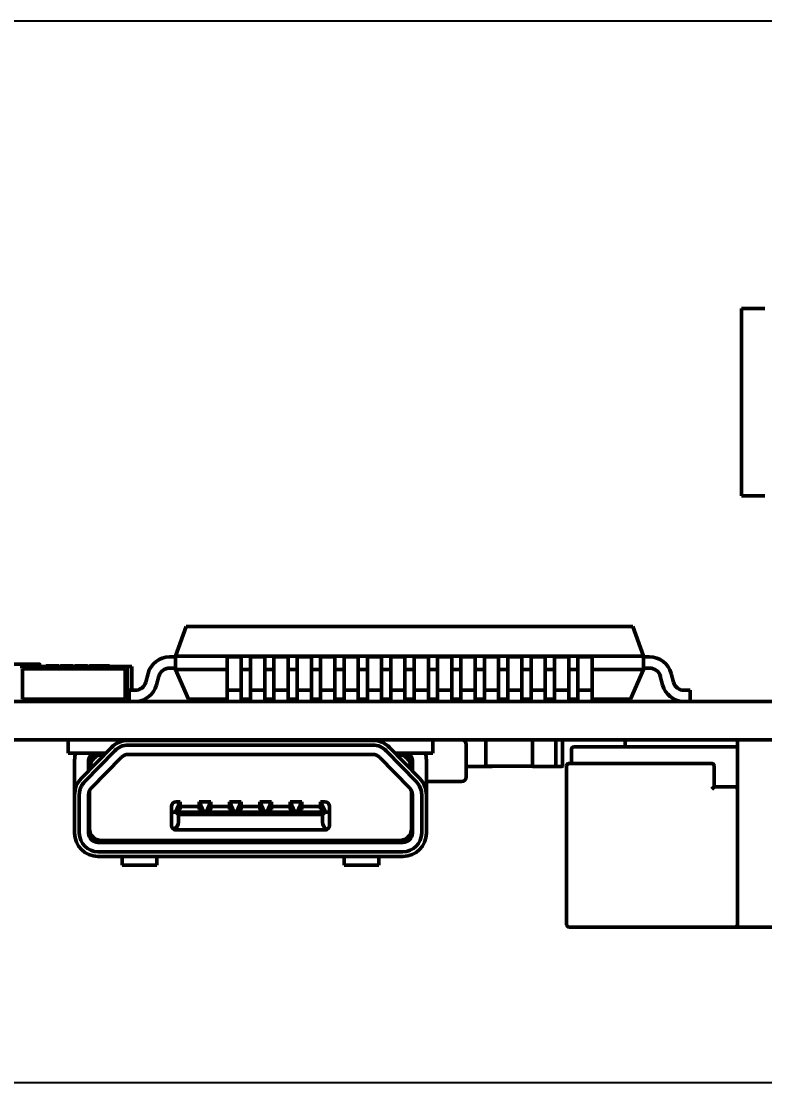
# Model space of a CAD drawing. Header units: millimetres. Extents: x 2803 to 446186229, y 1206 to 1506.
# Drawn here: x 2857.46 to 2873.36, y 1362.44 to 1385.14 of the extents above; entities that cross this region are included whole.
import ezdxf

# ---------------------------------------------------------------- set-up
doc = ezdxf.new("R2010")
doc.units = ezdxf.units.MM
doc.layers.add('Tonk', color=7, linetype='Continuous', lineweight=25)
doc.layers.add('Видимый контур (ГОСТ)', color=7, linetype='Continuous', lineweight=50)
doc.styles.get("Standard").update_dxf_attribs({"font": '', "width": 0.8, "oblique": 15})
doc.styles.get('Standard').set_extended_font_data('GOST type B')
doc.dimstyles.new('ISO-25', dxfattribs={"dimtxt": 2.5, "dimasz": 2.5, "dimexe": 1.25, "dimexo": 0, "dimtad": 1, "dimtxsty": 'Standard', "dimcen": 2.5, "dimadec": 0, "dimazin": 0, "dimtfac": 1, "dimtmove": 0, "dimatfit": 3, "dimfxl": 1, "dimarcsym": 0})

# ---------------------------------------------------------------- blocks, each defined once
blk = doc.blocks.new('*D36')
at = {"layer": 'Tonk', "color": 0, "lineweight": -2, "transparency": 16777216}
for p, q in [((2902.235, 1385.141), (2805.288, 1385.141)), ((2806.538, 1364.944), (2806.538, 1382.641)), ((2902.235, 1362.444), (2805.288, 1362.444))]:
    blk.add_line(p, q, dxfattribs=at)
at = {"layer": 'Tonk', "color": 0, "transparency": 16777216}
for points in [[(2806.122, 1382.641), (2806.955, 1382.641), (2806.538, 1385.141)], [(2806.122, 1364.944), (2806.955, 1364.944), (2806.538, 1362.444)]]:
    blk.add_solid(points, dxfattribs=at)
at = {"layer": 'Tonk', "color": 0, "transparency": 16777216, "insert": (2804.661, 1374.025), "char_height": 2.5, "attachment_point": 5, "rotation": 90}
blk.add_mtext('23*', dxfattribs=at)
blk = doc.blocks.new('*D51')
at = {"layer": 'Tonk', "color": 0, "lineweight": -2, "transparency": 16777216}
for p, q in [((2893.811, 1385.141), (2825.549, 1385.141)), ((2826.799, 1382.641), (2826.799, 1373.097)), ((2836.335, 1370.597), (2825.549, 1370.597))]:
    blk.add_line(p, q, dxfattribs=at)
at = {"layer": 'Tonk', "color": 0, "transparency": 16777216}
for points in [[(2826.382, 1382.641), (2827.215, 1382.641), (2826.799, 1385.141)], [(2826.382, 1373.097), (2827.215, 1373.097), (2826.799, 1370.597)]]:
    blk.add_solid(points, dxfattribs=at)
at = {"layer": 'Tonk', "color": 0, "transparency": 16777216, "insert": (2824.924, 1377.869), "char_height": 2.5, "attachment_point": 5, "rotation": 90}
blk.add_mtext('15*', dxfattribs=at)

msp = doc.modelspace()

# ---------------------------------------------------------------- linework, layer by layer
at = {"layer": 'Видимый контур (ГОСТ)'}
for p, q in [((2872.86, 1378.997), (2873.36, 1378.997)), ((2872.86, 1374.997), (2872.86, 1378.997)), ((2872.86, 1374.997), (2873.36, 1374.997)), ((2860.763, 1371.565), (2860.992, 1372.197)), ((2870.542, 1372.197), (2860.992, 1372.197)), ((2870.542, 1372.197), (2870.771, 1371.565)), ((2870.771, 1371.565), (2860.763, 1371.565)), ((2860.763, 1371.282), (2860.763, 1371.565)), ((2870.771, 1371.565), (2870.771, 1371.282)), ((2855.97, 1371.397), (2857.57, 1371.397)), ((2857.44, 1371.347), (2857.64, 1371.347)), ((2857.85, 1371.397), (2857.57, 1371.397)), ((2857.84, 1371.347), (2857.64, 1371.347)), ((2857.64, 1371.297), (2857.64, 1371.347)), ((2859.34, 1371.347), (2857.84, 1371.347)), ((2857.84, 1371.347), (2857.84, 1371.297)), ((2857.87, 1371.377), (2857.87, 1371.347)), ((2857.997, 1371.357), (2857.997, 1371.347)), ((2858.131, 1371.357), (2858.131, 1371.347)), ((2858.269, 1371.357), (2858.269, 1371.347)), ((2858.305, 1371.357), (2858.305, 1371.347)), ((2858.547, 1371.357), (2858.44, 1371.357)), ((2858.44, 1371.357), (2858.44, 1371.347)), ((2858.577, 1371.357), (2858.547, 1371.357)), ((2858.547, 1371.357), (2858.547, 1371.347)), ((2858.577, 1371.357), (2858.577, 1371.347)), ((2858.613, 1371.357), (2858.613, 1371.347)), ((2858.746, 1371.357), (2858.746, 1371.347)), ((2858.884, 1371.357), (2858.884, 1371.347)), ((2858.926, 1371.357), (2858.926, 1371.347)), ((2859.048, 1371.357), (2859.048, 1371.347)), ((2859.187, 1371.357), (2859.187, 1371.347)), ((2859.204, 1371.357), (2859.187, 1371.357)), ((2859.204, 1371.357), (2859.204, 1371.347)), ((2859.301, 1371.357), (2859.204, 1371.357)), ((2859.301, 1371.357), (2859.301, 1371.347)), ((2859.342, 1371.357), (2859.301, 1371.357)), ((2859.54, 1371.347), (2859.34, 1371.347)), ((2859.34, 1371.347), (2859.34, 1371.297)), ((2859.352, 1371.357), (2859.342, 1371.357)), ((2859.342, 1371.357), (2859.342, 1371.347)), ((2859.352, 1371.357), (2859.352, 1371.347)), ((2859.74, 1371.347), (2859.54, 1371.347)), ((2859.54, 1371.297), (2859.54, 1371.347)), ((2859.74, 1371.347), (2859.74, 1370.597)), ((2859.74, 1371.347), (2859.83, 1371.347)), ((2859.83, 1371.347), (2859.83, 1370.835)), ((2860.763, 1371.549), (2860.636, 1371.549)), ((2861.865, 1371.55), (2861.865, 1371.197)), ((2862.169, 1371.549), (2861.865, 1371.549)), ((2862.169, 1371.197), (2862.169, 1371.55)), ((2862.365, 1371.55), (2862.365, 1371.197)), ((2862.669, 1371.549), (2862.365, 1371.549)), ((2862.669, 1371.197), (2862.669, 1371.55)), ((2862.865, 1371.55), (2862.865, 1371.197)), ((2863.169, 1371.549), (2862.865, 1371.549)), ((2863.169, 1371.197), (2863.169, 1371.55)), ((2863.365, 1371.55), (2863.365, 1371.197)), ((2863.669, 1371.549), (2863.365, 1371.549)), ((2863.669, 1371.197), (2863.669, 1371.55)), ((2863.865, 1371.55), (2863.865, 1371.197)), ((2864.169, 1371.549), (2863.865, 1371.549)), ((2864.169, 1371.197), (2864.169, 1371.55)), ((2864.365, 1371.55), (2864.365, 1371.197)), ((2864.669, 1371.549), (2864.365, 1371.549)), ((2864.669, 1371.197), (2864.669, 1371.55)), ((2864.865, 1371.55), (2864.865, 1371.197)), ((2865.169, 1371.549), (2864.865, 1371.549)), ((2865.169, 1371.197), (2865.169, 1371.55)), ((2865.365, 1371.55), (2865.365, 1371.197)), ((2865.669, 1371.549), (2865.365, 1371.549)), ((2865.669, 1371.197), (2865.669, 1371.55)), ((2865.865, 1371.55), (2865.865, 1371.197)), ((2866.169, 1371.549), (2865.865, 1371.549)), ((2866.169, 1371.197), (2866.169, 1371.55)), ((2866.365, 1371.55), (2866.365, 1371.197)), ((2866.669, 1371.549), (2866.365, 1371.549)), ((2866.669, 1371.197), (2866.669, 1371.55)), ((2866.865, 1371.55), (2866.865, 1371.197)), ((2867.169, 1371.549), (2866.865, 1371.549)), ((2867.169, 1371.197), (2867.169, 1371.55)), ((2867.365, 1371.55), (2867.365, 1371.197)), ((2867.669, 1371.549), (2867.365, 1371.549)), ((2867.669, 1371.197), (2867.669, 1371.55)), ((2867.865, 1371.55), (2867.865, 1371.197)), ((2868.169, 1371.549), (2867.865, 1371.549)), ((2868.169, 1371.197), (2868.169, 1371.55)), ((2868.365, 1371.55), (2868.365, 1371.197)), ((2868.669, 1371.549), (2868.365, 1371.549)), ((2868.669, 1371.197), (2868.669, 1371.55)), ((2868.865, 1371.55), (2868.865, 1371.197)), ((2869.169, 1371.549), (2868.865, 1371.549)), ((2869.169, 1371.197), (2869.169, 1371.55)), ((2869.365, 1371.55), (2869.365, 1371.197)), ((2869.669, 1371.549), (2869.365, 1371.549)), ((2869.669, 1371.197), (2869.669, 1371.55)), ((2870.898, 1371.549), (2870.771, 1371.549)), ((2857.49, 1371.297), (2857.49, 1370.647)), ((2857.49, 1371.297), (2859.69, 1371.297)), ((2857.49, 1371.297), (2857.49, 1370.647)), ((2857.49, 1371.297), (2857.64, 1371.297)), ((2859.34, 1371.297), (2857.84, 1371.297)), ((2859.69, 1371.297), (2859.54, 1371.297)), ((2859.69, 1371.297), (2859.69, 1370.647)), ((2859.69, 1371.297), (2859.69, 1370.647)), ((2860.176, 1371.197), (2860.127, 1371.012)), ((2860.357, 1370.95), (2860.406, 1371.135)), ((2860.636, 1371.311), (2860.763, 1371.311)), ((2861.865, 1371.282), (2860.763, 1371.282)), ((2861.043, 1370.648), (2860.763, 1371.282)), ((2861.865, 1371.012), (2861.865, 1371.197)), ((2862.365, 1371.282), (2862.169, 1371.282)), ((2862.169, 1371.197), (2862.169, 1371.012)), ((2862.365, 1371.012), (2862.365, 1371.197)), ((2862.865, 1371.282), (2862.669, 1371.282)), ((2862.669, 1371.197), (2862.669, 1371.012)), ((2862.865, 1371.012), (2862.865, 1371.197)), ((2863.365, 1371.282), (2863.169, 1371.282)), ((2863.169, 1371.197), (2863.169, 1371.012)), ((2863.365, 1371.012), (2863.365, 1371.197)), ((2863.865, 1371.282), (2863.669, 1371.282)), ((2863.669, 1371.197), (2863.669, 1371.012)), ((2863.865, 1371.012), (2863.865, 1371.197)), ((2864.365, 1371.282), (2864.169, 1371.282)), ((2864.169, 1371.197), (2864.169, 1371.012)), ((2864.365, 1371.012), (2864.365, 1371.197)), ((2864.865, 1371.282), (2864.669, 1371.282)), ((2864.669, 1371.197), (2864.669, 1371.012)), ((2864.865, 1371.012), (2864.865, 1371.197)), ((2865.365, 1371.282), (2865.169, 1371.282)), ((2865.169, 1371.197), (2865.169, 1371.012)), ((2865.365, 1371.012), (2865.365, 1371.197)), ((2865.865, 1371.282), (2865.669, 1371.282)), ((2865.669, 1371.197), (2865.669, 1371.012)), ((2865.865, 1371.012), (2865.865, 1371.197)), ((2866.365, 1371.282), (2866.169, 1371.282)), ((2866.169, 1371.197), (2866.169, 1371.012)), ((2866.365, 1371.012), (2866.365, 1371.197)), ((2866.865, 1371.282), (2866.669, 1371.282)), ((2866.669, 1371.197), (2866.669, 1371.012)), ((2866.865, 1371.012), (2866.865, 1371.197)), ((2867.365, 1371.282), (2867.169, 1371.282)), ((2867.169, 1371.197), (2867.169, 1371.012)), ((2867.365, 1371.012), (2867.365, 1371.197)), ((2867.865, 1371.282), (2867.669, 1371.282)), ((2867.669, 1371.197), (2867.669, 1371.012)), ((2867.865, 1371.012), (2867.865, 1371.197)), ((2868.365, 1371.282), (2868.169, 1371.282)), ((2868.169, 1371.197), (2868.169, 1371.012)), ((2868.365, 1371.012), (2868.365, 1371.197)), ((2868.865, 1371.282), (2868.669, 1371.282)), ((2868.669, 1371.197), (2868.669, 1371.012)), ((2868.865, 1371.012), (2868.865, 1371.197)), ((2869.365, 1371.282), (2869.169, 1371.282)), ((2869.169, 1371.197), (2869.169, 1371.012)), ((2869.365, 1371.012), (2869.365, 1371.197)), ((2870.771, 1371.282), (2869.669, 1371.282)), ((2869.669, 1371.197), (2869.669, 1371.012)), ((2870.771, 1371.282), (2870.491, 1370.648)), ((2870.771, 1371.311), (2870.898, 1371.311)), ((2871.127, 1371.135), (2871.177, 1370.95)), ((2871.407, 1371.012), (2871.357, 1371.197)), ((2861.865, 1370.835), (2861.865, 1371.012)), ((2862.169, 1371.012), (2862.169, 1370.835)), ((2862.365, 1370.835), (2862.365, 1371.012)), ((2862.669, 1371.012), (2862.669, 1370.835)), ((2862.865, 1370.835), (2862.865, 1371.012)), ((2863.169, 1371.012), (2863.169, 1370.835)), ((2863.365, 1370.835), (2863.365, 1371.012)), ((2863.669, 1371.012), (2863.669, 1370.835)), ((2863.865, 1370.835), (2863.865, 1371.012)), ((2864.169, 1371.012), (2864.169, 1370.835)), ((2864.365, 1370.835), (2864.365, 1371.012)), ((2864.669, 1371.012), (2864.669, 1370.835)), ((2864.865, 1370.835), (2864.865, 1371.012)), ((2865.169, 1371.012), (2865.169, 1370.835)), ((2865.365, 1370.835), (2865.365, 1371.012)), ((2865.669, 1371.012), (2865.669, 1370.835)), ((2865.865, 1370.835), (2865.865, 1371.012)), ((2866.169, 1371.012), (2866.169, 1370.835)), ((2866.365, 1370.835), (2866.365, 1371.012)), ((2866.669, 1371.012), (2866.669, 1370.835)), ((2866.865, 1370.835), (2866.865, 1371.012)), ((2867.169, 1371.012), (2867.169, 1370.835)), ((2867.365, 1370.835), (2867.365, 1371.012)), ((2867.669, 1371.012), (2867.669, 1370.835)), ((2867.865, 1370.835), (2867.865, 1371.012)), ((2868.169, 1371.012), (2868.169, 1370.835)), ((2868.365, 1370.835), (2868.365, 1371.012)), ((2868.669, 1371.012), (2868.669, 1370.835)), ((2868.865, 1370.835), (2868.865, 1371.012)), ((2869.169, 1371.012), (2869.169, 1370.835)), ((2869.365, 1370.835), (2869.365, 1371.012)), ((2869.669, 1371.012), (2869.669, 1370.835)), ((2859.69, 1370.647), (2857.49, 1370.647)), ((2857.49, 1370.647), (2857.84, 1370.647)), ((2857.84, 1370.647), (2857.84, 1370.597)), ((2858.02, 1370.647), (2858.02, 1370.597)), ((2858.48, 1370.647), (2858.48, 1370.597)), ((2859.69, 1370.647), (2859.34, 1370.647)), ((2859.34, 1370.647), (2859.34, 1370.597)), ((2859.897, 1370.835), (2859.77, 1370.835)), ((2859.77, 1370.835), (2859.77, 1370.597)), ((2861.865, 1370.648), (2861.043, 1370.648)), ((2862.169, 1370.835), (2861.865, 1370.835)), ((2861.865, 1370.597), (2861.865, 1370.835)), ((2862.169, 1370.835), (2862.169, 1370.597)), ((2862.365, 1370.648), (2862.169, 1370.648)), ((2862.669, 1370.835), (2862.365, 1370.835)), ((2862.365, 1370.597), (2862.365, 1370.835)), ((2862.669, 1370.835), (2862.669, 1370.597)), ((2862.865, 1370.648), (2862.669, 1370.648)), ((2863.169, 1370.835), (2862.865, 1370.835)), ((2862.865, 1370.597), (2862.865, 1370.835)), ((2863.169, 1370.835), (2863.169, 1370.597)), ((2863.365, 1370.648), (2863.169, 1370.648)), ((2863.669, 1370.835), (2863.365, 1370.835)), ((2863.365, 1370.597), (2863.365, 1370.835)), ((2863.669, 1370.835), (2863.669, 1370.597)), ((2863.865, 1370.648), (2863.669, 1370.648)), ((2864.169, 1370.835), (2863.865, 1370.835)), ((2863.865, 1370.597), (2863.865, 1370.835)), ((2864.169, 1370.835), (2864.169, 1370.597)), ((2864.365, 1370.648), (2864.169, 1370.648)), ((2864.669, 1370.835), (2864.365, 1370.835)), ((2864.365, 1370.597), (2864.365, 1370.835)), ((2864.669, 1370.835), (2864.669, 1370.597)), ((2864.865, 1370.648), (2864.669, 1370.648)), ((2865.169, 1370.835), (2864.865, 1370.835)), ((2864.865, 1370.597), (2864.865, 1370.835)), ((2865.169, 1370.835), (2865.169, 1370.597)), ((2865.365, 1370.648), (2865.169, 1370.648)), ((2865.669, 1370.835), (2865.365, 1370.835)), ((2865.365, 1370.597), (2865.365, 1370.835)), ((2865.669, 1370.835), (2865.669, 1370.597)), ((2865.865, 1370.648), (2865.669, 1370.648)), ((2866.169, 1370.835), (2865.865, 1370.835)), ((2865.865, 1370.597), (2865.865, 1370.835)), ((2866.169, 1370.835), (2866.169, 1370.597)), ((2866.365, 1370.648), (2866.169, 1370.648)), ((2866.669, 1370.835), (2866.365, 1370.835)), ((2866.365, 1370.597), (2866.365, 1370.835)), ((2866.669, 1370.835), (2866.669, 1370.597)), ((2866.865, 1370.648), (2866.669, 1370.648)), ((2867.169, 1370.835), (2866.865, 1370.835)), ((2866.865, 1370.597), (2866.865, 1370.835)), ((2867.169, 1370.835), (2867.169, 1370.597)), ((2867.365, 1370.648), (2867.169, 1370.648)), ((2867.669, 1370.835), (2867.365, 1370.835)), ((2867.365, 1370.597), (2867.365, 1370.835)), ((2867.669, 1370.835), (2867.669, 1370.597)), ((2867.865, 1370.648), (2867.669, 1370.648)), ((2868.169, 1370.835), (2867.865, 1370.835)), ((2867.865, 1370.597), (2867.865, 1370.835)), ((2868.169, 1370.835), (2868.169, 1370.597)), ((2868.365, 1370.648), (2868.169, 1370.648)), ((2868.669, 1370.835), (2868.365, 1370.835)), ((2868.365, 1370.597), (2868.365, 1370.835)), ((2868.669, 1370.835), (2868.669, 1370.597)), ((2868.865, 1370.648), (2868.669, 1370.648)), ((2869.169, 1370.835), (2868.865, 1370.835)), ((2868.865, 1370.597), (2868.865, 1370.835)), ((2869.169, 1370.835), (2869.169, 1370.597)), ((2869.365, 1370.648), (2869.169, 1370.648)), ((2869.669, 1370.835), (2869.365, 1370.835)), ((2869.365, 1370.597), (2869.365, 1370.835)), ((2869.669, 1370.835), (2869.669, 1370.597)), ((2870.491, 1370.648), (2869.669, 1370.648)), ((2871.764, 1370.835), (2871.637, 1370.835)), ((2871.764, 1370.597), (2871.764, 1370.835)), ((2943.863, 1370.597), (2840.305, 1370.597)), ((2943.868, 1369.774), (2840.31, 1369.774)), ((2858.466, 1369.774), (2858.466, 1369.494)), ((2859.555, 1369.765), (2859.465, 1369.774)), ((2859.566, 1369.764), (2859.75, 1369.764)), ((2859.706, 1369.774), (2859.706, 1369.764)), ((2864.981, 1369.764), (2859.75, 1369.764)), ((2860.941, 1369.764), (2860.941, 1369.774)), ((2861.191, 1369.764), (2861.191, 1369.774)), ((2861.591, 1369.764), (2861.591, 1369.774)), ((2861.841, 1369.764), (2861.841, 1369.774)), ((2862.241, 1369.764), (2862.241, 1369.774)), ((2862.491, 1369.764), (2862.491, 1369.774)), ((2862.845, 1369.764), (2862.845, 1369.774)), ((2862.891, 1369.764), (2862.891, 1369.774)), ((2863.141, 1369.764), (2863.141, 1369.774)), ((2863.541, 1369.764), (2863.541, 1369.774)), ((2863.791, 1369.764), (2863.791, 1369.774)), ((2864.981, 1369.764), (2865.166, 1369.764)), ((2865.026, 1369.764), (2865.026, 1369.774)), ((2865.266, 1369.774), (2865.176, 1369.765)), ((2866.266, 1369.494), (2866.266, 1369.774)), ((2866.895, 1369.774), (2866.895, 1369.773)), ((2867.395, 1369.214), (2867.395, 1369.774)), ((2868.395, 1369.214), (2868.395, 1369.774)), ((2868.895, 1369.774), (2868.895, 1369.214)), ((2869.035, 1369.774), (2869.035, 1369.214)), ((2872.775, 1369.764), (2872.775, 1369.674)), ((2859.392, 1369.613), (2858.748, 1368.952)), ((2858.819, 1368.882), (2859.464, 1369.543)), ((2859.75, 1369.664), (2864.981, 1369.664)), ((2865.268, 1369.543), (2865.912, 1368.882)), ((2865.984, 1368.952), (2865.339, 1369.613)), ((2866.98, 1368.984), (2866.98, 1369.674)), ((2869.225, 1369.274), (2869.225, 1369.574)), ((2869.275, 1369.624), (2872.775, 1369.624)), ((2870.375, 1369.624), (2870.375, 1369.724)), ((2872.775, 1365.874), (2872.775, 1369.674)), ((2858.466, 1369.494), (2858.666, 1369.494)), ((2858.606, 1368.603), (2858.606, 1369.344)), ((2858.666, 1369.494), (2859.238, 1369.494)), ((2858.906, 1369.344), (2858.906, 1369.114)), ((2859.607, 1369.404), (2858.962, 1368.743)), ((2859.106, 1369.464), (2859.226, 1369.464)), ((2859.247, 1369.464), (2859.226, 1369.464)), ((2864.981, 1369.464), (2859.75, 1369.464)), ((2865.769, 1368.743), (2865.125, 1369.404)), ((2865.506, 1369.464), (2865.485, 1369.464)), ((2865.493, 1369.494), (2866.066, 1369.494)), ((2865.506, 1369.464), (2865.626, 1369.464)), ((2865.826, 1369.114), (2865.826, 1369.344)), ((2866.266, 1369.494), (2866.066, 1369.494)), ((2866.126, 1369.344), (2866.126, 1368.603)), ((2858.926, 1369.135), (2858.926, 1369.164)), ((2865.806, 1369.135), (2865.806, 1369.164)), ((2866.98, 1369.204), (2867.395, 1369.204)), ((2868.395, 1369.214), (2867.395, 1369.214)), ((2867.395, 1369.204), (2867.535, 1369.204)), ((2868.885, 1369.204), (2868.395, 1369.204)), ((2869.025, 1369.204), (2868.885, 1369.204)), ((2869.125, 1365.824), (2869.125, 1369.224)), ((2869.175, 1369.274), (2870.546, 1369.274)), ((2870.546, 1369.274), (2872.225, 1369.274)), ((2872.275, 1369.224), (2872.275, 1368.774)), ((2866.126, 1368.884), (2866.88, 1368.884)), ((2858.926, 1367.874), (2858.926, 1368.69)), ((2865.806, 1367.874), (2865.806, 1368.69)), ((2872.275, 1368.774), (2872.225, 1368.724)), ((2872.275, 1368.774), (2872.725, 1368.774)), ((2872.725, 1368.774), (2872.775, 1368.774)), ((2858.606, 1367.784), (2858.606, 1368.603)), ((2858.706, 1367.784), (2858.706, 1368.603)), ((2858.906, 1368.603), (2858.906, 1367.784)), ((2860.766, 1368.229), (2860.866, 1368.449)), ((2860.866, 1368.449), (2860.776, 1368.449)), ((2860.866, 1368.294), (2860.866, 1368.449)), ((2861.266, 1368.449), (2861.366, 1368.229)), ((2861.266, 1368.449), (2861.516, 1368.449)), ((2861.266, 1368.294), (2861.266, 1368.449)), ((2861.416, 1368.229), (2861.516, 1368.449)), ((2861.516, 1368.294), (2861.516, 1368.449)), ((2862.016, 1368.229), (2861.916, 1368.449)), ((2861.916, 1368.294), (2861.916, 1368.449)), ((2861.916, 1368.449), (2862.166, 1368.449)), ((2862.066, 1368.229), (2862.166, 1368.449)), ((2862.166, 1368.294), (2862.166, 1368.449)), ((2862.666, 1368.229), (2862.566, 1368.449)), ((2862.566, 1368.294), (2862.566, 1368.449)), ((2862.566, 1368.449), (2862.816, 1368.449)), ((2862.716, 1368.229), (2862.816, 1368.449)), ((2862.816, 1368.294), (2862.816, 1368.449)), ((2863.216, 1368.294), (2863.216, 1368.449)), ((2863.316, 1368.229), (2863.216, 1368.449)), ((2863.216, 1368.449), (2863.466, 1368.449)), ((2863.366, 1368.229), (2863.466, 1368.449)), ((2863.466, 1368.294), (2863.466, 1368.449)), ((2863.956, 1368.449), (2863.866, 1368.449)), ((2863.866, 1368.449), (2863.966, 1368.229)), ((2863.866, 1368.449), (2863.866, 1368.294)), ((2865.826, 1367.784), (2865.826, 1368.603)), ((2866.026, 1368.603), (2866.026, 1367.784)), ((2866.126, 1368.603), (2866.126, 1367.784)), ((2860.676, 1368.229), (2860.676, 1368.349)), ((2860.676, 1367.949), (2860.676, 1368.229)), ((2860.676, 1368.229), (2860.776, 1368.229)), ((2860.776, 1368.229), (2860.826, 1368.179)), ((2863.956, 1368.229), (2860.776, 1368.229)), ((2860.826, 1368.019), (2860.826, 1368.179)), ((2863.906, 1368.179), (2860.826, 1368.179)), ((2860.828, 1368.229), (2860.857, 1368.281)), ((2861.266, 1368.354), (2860.866, 1368.354)), ((2861.274, 1368.281), (2861.304, 1368.229)), ((2861.478, 1368.229), (2861.507, 1368.281)), ((2861.916, 1368.354), (2861.516, 1368.354)), ((2861.924, 1368.281), (2861.954, 1368.229)), ((2862.128, 1368.229), (2862.157, 1368.281)), ((2862.566, 1368.354), (2862.166, 1368.354)), ((2862.574, 1368.281), (2862.604, 1368.229)), ((2862.778, 1368.229), (2862.807, 1368.281)), ((2863.216, 1368.354), (2862.816, 1368.354)), ((2863.224, 1368.281), (2863.254, 1368.229)), ((2863.428, 1368.229), (2863.457, 1368.281)), ((2863.866, 1368.354), (2863.466, 1368.354)), ((2863.874, 1368.281), (2863.904, 1368.229)), ((2863.956, 1368.229), (2863.906, 1368.179)), ((2863.906, 1368.019), (2863.906, 1368.179)), ((2863.956, 1368.229), (2864.056, 1368.229)), ((2864.056, 1368.229), (2864.056, 1368.349)), ((2864.056, 1367.949), (2864.056, 1368.229)), ((2863.956, 1367.849), (2860.776, 1367.849)), ((2859.106, 1367.584), (2865.626, 1367.584)), ((2865.556, 1367.624), (2859.176, 1367.624)), ((2865.626, 1367.384), (2859.106, 1367.384)), ((2865.626, 1367.284), (2859.106, 1367.284)), ((2859.621, 1367.284), (2859.621, 1367.094)), ((2860.361, 1367.284), (2860.361, 1367.094)), ((2864.371, 1367.284), (2864.371, 1367.094)), ((2865.111, 1367.284), (2865.111, 1367.094)), ((2859.621, 1367.094), (2860.361, 1367.094)), ((2864.371, 1367.094), (2865.111, 1367.094)), ((2870.546, 1365.774), (2869.175, 1365.774)), ((2872.725, 1365.774), (2870.546, 1365.774)), ((2872.785, 1365.774), (2872.725, 1365.774)), ((2872.775, 1365.874), (2872.775, 1365.784)), ((2875.765, 1365.774), (2872.785, 1365.774))]:
    msp.add_line(p, q, dxfattribs=at)
for centre, radius, start, end in [((2857.85, 1371.377), 0.02, 360, 90), ((2860.636, 1371.073), 0.476, 90, 164.9135), ((2870.898, 1371.073), 0.476, 15.0865, 90), ((2860.636, 1371.073), 0.238, 90, 164.9132), ((2870.898, 1371.073), 0.238, 15.0868, 90), ((2859.897, 1371.073), 0.238, 270, 345.1463), ((2859.897, 1371.073), 0.476, 271.8566, 345.0298), ((2871.637, 1371.073), 0.476, 194.9702, 268.1434), ((2871.637, 1371.073), 0.238, 194.8537, 270), ((2859.75, 1369.264), 0.5, 90, 135.7441), ((2859.566, 1369.864), 0.1, 264, 270), ((2864.981, 1369.264), 0.5, 44.2559, 90), ((2865.166, 1369.864), 0.1, 270, 276), ((2866.88, 1369.674), 0.1, 0, 90), ((2870.425, 1369.724), 0.05, 90, 180), ((2872.785, 1369.764), 0.01, 90, 180), ((2859.75, 1369.264), 0.4, 90, 135.7441), ((2864.981, 1369.264), 0.4, 44.2559, 90), ((2869.275, 1369.574), 0.05, 90, 180), ((2859.056, 1369.344), 0.45, 160.5288, 180), ((2859.056, 1369.344), 0.15, 90, 180), ((2859.106, 1369.264), 0.2, 90, 180), ((2859.226, 1369.164), 0.3, 90, 180), ((2859.238, 1369.094), 0.4, 84.8171, 90), ((2859.75, 1369.264), 0.2, 90, 135.744), ((2864.981, 1369.264), 0.2, 44.2559, 90), ((2865.493, 1369.094), 0.4, 90, 95.183), ((2865.506, 1369.164), 0.3, 0, 90), ((2865.626, 1369.264), 0.2, 0, 90), ((2865.676, 1369.344), 0.15, 0, 90), ((2865.676, 1369.344), 0.45, 0, 19.4712), ((2868.885, 1369.214), 0.01, 270, 0), ((2869.025, 1369.214), 0.01, 270, 0), ((2869.175, 1369.224), 0.05, 90, 180), ((2872.225, 1369.224), 0.05, 0, 90), ((2859.106, 1368.603), 0.5, 135.7441, 180), ((2859.106, 1368.603), 0.4, 135.7441, 180), ((2865.626, 1368.603), 0.4, 0, 44.2559), ((2865.626, 1368.603), 0.5, 0, 44.2559), ((2866.88, 1368.984), 0.1, 270, 0), ((2859.106, 1368.603), 0.2, 135.7441, 180), ((2865.626, 1368.603), 0.2, 0, 44.256), ((2872.725, 1368.724), 0.05, 0, 90), ((2860.776, 1368.349), 0.1, 90, 180), ((2863.956, 1368.349), 0.1, 360, 90), ((2860.776, 1367.949), 0.1, 180, 238.9187), ((2860.656, 1368.019), 0.17, 293.716, 360), ((2864.076, 1368.019), 0.17, 180, 246.284), ((2863.956, 1367.949), 0.1, 301.0813, 0), ((2859.106, 1367.784), 0.5, 180, 270), ((2859.106, 1367.784), 0.4, 180, 270), ((2859.106, 1367.784), 0.2, 180, 270), ((2859.176, 1367.874), 0.25, 180, 270), ((2865.556, 1367.874), 0.25, 270, 0), ((2865.626, 1367.784), 0.5, 270, 0), ((2865.626, 1367.784), 0.4, 270, 0), ((2865.626, 1367.784), 0.2, 270, 0), ((2869.175, 1365.824), 0.05, 180, 270), ((2872.725, 1365.824), 0.05, 270, 0), ((2872.785, 1365.784), 0.01, 180, 270)]:
    msp.add_arc(centre, radius, start, end, dxfattribs=at)
for centre, major_axis, start_param, end_param in [((2860.956, 1368.054), (0, 0.3), 0.643501, 0.715585), ((2861.176, 1368.054), (0, -0.3), 2.426008, 2.498091), ((2861.606, 1368.054), (0, 0.3), 0.643501, 0.715585), ((2861.826, 1368.054), (0, 0.3), 5.5676, 5.639684), ((2862.256, 1368.054), (0, 0.3), 0.643501, 0.715585), ((2862.476, 1368.054), (0, 0.3), 5.5676, 5.639684), ((2862.906, 1368.054), (0, 0.3), 0.643501, 0.715585), ((2863.126, 1368.054), (0, 0.3), 5.5676, 5.639684), ((2863.556, 1368.054), (0, 0.3), 0.643501, 0.715585), ((2863.776, 1368.054), (0, 0.3), 5.5676, 5.639684)]:
    msp.add_ellipse(centre, major_axis=major_axis, ratio=0.5, start_param=start_param, end_param=end_param, dxfattribs=at)
for points, knots in [([(2858.131, 1371.357), (2858.128, 1371.357), (2858.122, 1371.357), (2858.112, 1371.357), (2858.104, 1371.357), (2858.095, 1371.357), (2858.086, 1371.357), (2858.078, 1371.357), (2858.07, 1371.357), (2858.062, 1371.357), (2858.055, 1371.357), (2858.048, 1371.357), (2858.041, 1371.357), (2858.035, 1371.357), (2858.029, 1371.357), (2858.024, 1371.357), (2858.019, 1371.357), (2858.014, 1371.357), (2858.01, 1371.357), (2858.007, 1371.357), (2858.004, 1371.357), (2858.001, 1371.357), (2858, 1371.357), (2857.998, 1371.357), (2857.997, 1371.357), (2857.997, 1371.357), (2857.997, 1371.357)], [0, 0, 0, 0, 0.033787, 0.066622, 0.099285, 0.131361, 0.163585, 0.196104, 0.228902, 0.262158, 0.295991, 0.330218, 0.36506, 0.400951, 0.43762, 0.475708, 0.515381, 0.556414, 0.599765, 0.646424, 0.696431, 0.749782, 0.806573, 0.867436, 0.931887, 1, 1, 1, 1]), ([(2858.269, 1371.357), (2858.269, 1371.357), (2858.269, 1371.357), (2858.268, 1371.357), (2858.267, 1371.357), (2858.265, 1371.357), (2858.262, 1371.357), (2858.259, 1371.357), (2858.256, 1371.357), (2858.251, 1371.357), (2858.247, 1371.357), (2858.241, 1371.357), (2858.236, 1371.357), (2858.23, 1371.357), (2858.223, 1371.357), (2858.216, 1371.357), (2858.209, 1371.357), (2858.202, 1371.357), (2858.193, 1371.357), (2858.185, 1371.357), (2858.177, 1371.357), (2858.168, 1371.357), (2858.159, 1371.357), (2858.15, 1371.357), (2858.141, 1371.357), (2858.134, 1371.357), (2858.131, 1371.357)], [0, 0, 0, 0, 0.065063, 0.126773, 0.185516, 0.240765, 0.29298, 0.34225, 0.388919, 0.432776, 0.474628, 0.514775, 0.553606, 0.591426, 0.628028, 0.663804, 0.698984, 0.733591, 0.767628, 0.801208, 0.834264, 0.866981, 0.89972, 0.932702, 0.966176, 1, 1, 1, 1]), ([(2858.44, 1371.357), (2858.435, 1371.357), (2858.425, 1371.357), (2858.409, 1371.357), (2858.395, 1371.357), (2858.382, 1371.357), (2858.37, 1371.357), (2858.359, 1371.357), (2858.348, 1371.357), (2858.339, 1371.357), (2858.331, 1371.357), (2858.324, 1371.357), (2858.318, 1371.357), (2858.313, 1371.357), (2858.31, 1371.357), (2858.307, 1371.357), (2858.305, 1371.357), (2858.305, 1371.357), (2858.305, 1371.357)], [0, 0, 0, 0, 0.078556, 0.152863, 0.22356, 0.290375, 0.355403, 0.418291, 0.480389, 0.543073, 0.604924, 0.664398, 0.721943, 0.778375, 0.83383, 0.888861, 0.944089, 1, 1, 1, 1]), ([(2858.746, 1371.357), (2858.743, 1371.357), (2858.737, 1371.357), (2858.728, 1371.357), (2858.719, 1371.357), (2858.71, 1371.357), (2858.702, 1371.357), (2858.693, 1371.357), (2858.685, 1371.357), (2858.678, 1371.357), (2858.67, 1371.357), (2858.663, 1371.357), (2858.656, 1371.357), (2858.65, 1371.357), (2858.644, 1371.357), (2858.639, 1371.357), (2858.634, 1371.357), (2858.63, 1371.357), (2858.626, 1371.357), (2858.622, 1371.357), (2858.619, 1371.357), (2858.617, 1371.357), (2858.615, 1371.357), (2858.614, 1371.357), (2858.613, 1371.357), (2858.613, 1371.357), (2858.613, 1371.357)], [0, 0, 0, 0, 0.033787, 0.066622, 0.099285, 0.131361, 0.163585, 0.196104, 0.228902, 0.262158, 0.295991, 0.330218, 0.36506, 0.400951, 0.43762, 0.475708, 0.515381, 0.556414, 0.599765, 0.646424, 0.696431, 0.749782, 0.806573, 0.867436, 0.931887, 1, 1, 1, 1]), ([(2858.884, 1371.357), (2858.884, 1371.357), (2858.884, 1371.357), (2858.884, 1371.357), (2858.882, 1371.357), (2858.88, 1371.357), (2858.878, 1371.357), (2858.874, 1371.357), (2858.871, 1371.357), (2858.867, 1371.357), (2858.862, 1371.357), (2858.857, 1371.357), (2858.851, 1371.357), (2858.845, 1371.357), (2858.839, 1371.357), (2858.832, 1371.357), (2858.825, 1371.357), (2858.817, 1371.357), (2858.809, 1371.357), (2858.801, 1371.357), (2858.792, 1371.357), (2858.783, 1371.357), (2858.774, 1371.357), (2858.765, 1371.357), (2858.756, 1371.357), (2858.75, 1371.357), (2858.746, 1371.357)], [0, 0, 0, 0, 0.065063, 0.126773, 0.185516, 0.240765, 0.29298, 0.34225, 0.388919, 0.432776, 0.474628, 0.514775, 0.553606, 0.591426, 0.628028, 0.663804, 0.698984, 0.733591, 0.767628, 0.801208, 0.834264, 0.866981, 0.89972, 0.932702, 0.966176, 1, 1, 1, 1]), ([(2859.048, 1371.357), (2859.044, 1371.357), (2859.036, 1371.357), (2859.024, 1371.357), (2859.013, 1371.357), (2859.003, 1371.357), (2858.993, 1371.357), (2858.983, 1371.357), (2858.974, 1371.357), (2858.965, 1371.357), (2858.957, 1371.357), (2858.95, 1371.357), (2858.944, 1371.357), (2858.939, 1371.357), (2858.934, 1371.357), (2858.93, 1371.357), (2858.927, 1371.357), (2858.926, 1371.357), (2858.926, 1371.357)], [0, 0, 0, 0, 0.065421, 0.128708, 0.190236, 0.250724, 0.310637, 0.370766, 0.431615, 0.493523, 0.555883, 0.617342, 0.678668, 0.740711, 0.802985, 0.866803, 0.932347, 1, 1, 1, 1]), ([(2859.187, 1371.357), (2859.187, 1371.357), (2859.187, 1371.357), (2859.186, 1371.357), (2859.185, 1371.357), (2859.183, 1371.357), (2859.18, 1371.357), (2859.177, 1371.357), (2859.173, 1371.357), (2859.169, 1371.357), (2859.164, 1371.357), (2859.159, 1371.357), (2859.153, 1371.357), (2859.147, 1371.357), (2859.141, 1371.357), (2859.134, 1371.357), (2859.127, 1371.357), (2859.119, 1371.357), (2859.112, 1371.357), (2859.103, 1371.357), (2859.095, 1371.357), (2859.086, 1371.357), (2859.077, 1371.357), (2859.067, 1371.357), (2859.058, 1371.357), (2859.051, 1371.357), (2859.048, 1371.357)], [0, 0, 0, 0, 0.044014, 0.087434, 0.130118, 0.172554, 0.214555, 0.256298, 0.298438, 0.340849, 0.382715, 0.423924, 0.464246, 0.504074, 0.543862, 0.583567, 0.623094, 0.663229, 0.703551, 0.743938, 0.784541, 0.82575, 0.867757, 0.910745, 0.954914, 1, 1, 1, 1]), ([(2860.776, 1367.849), (2860.763, 1367.849), (2860.749, 1367.852), (2860.732, 1367.859), (2860.728, 1367.861), (2860.724, 1367.864)], [0, 0, 0, 0, 0.006314617, 0.006314617, 0.008232943, 0.008232943, 0.008232943, 0.008232943]), ([(2863.956, 1367.849), (2863.968, 1367.849), (2863.982, 1367.852), (2864, 1367.859), (2864.004, 1367.861), (2864.007, 1367.864)], [0, 0, 0, 0, 0.006314617, 0.006314617, 0.008232943, 0.008232943, 0.008232943, 0.008232943])]:
    msp.add_open_spline(points, degree=3, knots=knots, dxfattribs=at)
msp.add_open_spline([(2872.73, 1365.775), (2872.745, 1365.775), (2872.761, 1365.777), (2872.776, 1365.779)], degree=3, dxfattribs=at)

# ---------------------------------------------------------------- dimensions: what is measured, and where the dimension line sits
at = {"layer": 'Tonk'}
dim = msp.add_linear_dim(base=(2806.538, 1385.141), p1=(2902.235, 1362.444), p2=(2902.235, 1385.141), angle=90, text='23*', dimstyle='ISO-25', dxfattribs=at)
dim.commit()
dim.dimension.update_dxf_attribs({"geometry": '*D36', "text_midpoint": (2806.538, 1374.025), "dimtype": 160})
dim = msp.add_linear_dim(base=(2826.799, 1370.597), p1=(2893.811, 1385.141), p2=(2836.335, 1370.597), angle=90, text='15*', dimstyle='ISO-25', dxfattribs=at)
dim.commit()
dim.dimension.update_dxf_attribs({"geometry": '*D51', "text_midpoint": (2824.924, 1377.869)})

doc.saveas('drawing.dxf')
